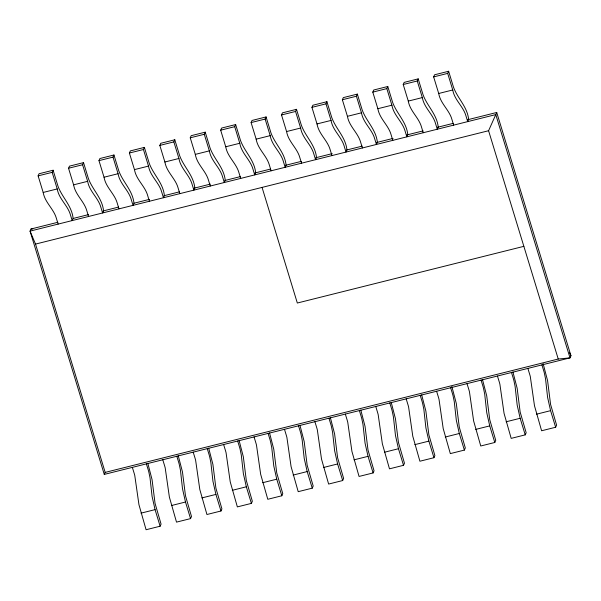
<?xml version="1.0" encoding="UTF-8"?>
<svg xmlns="http://www.w3.org/2000/svg" width="601" height="601" viewBox="0 0 601 601"><rect width="100%" height="100%" fill="white"/><g stroke="black" fill="none" stroke-linecap="round" stroke-linejoin="round"><path stroke-width="0.9" d="M58.132 224.098L56.449 218.569A13.35 2.667 76 0 0 55.645 216.135C52.34 207.788 44.774 201.718 43.182 192.455L38.118 175.868L39.065 173.749L53.106 170.233L57.921 186.017C61.986 197.383 71.887 205.745 73.119 218.464L72.18 220.582L70.49 215.053A13.35 2.667 76 0 0 69.686 212.619C66.38 204.28 58.815 198.21 57.223 188.939L52.167 172.352L53.106 170.233M57.884 222.272L30.997 229.004L30.05 231.122L104.273 474.407L570.003 357.873L570.95 355.754L496.727 112.462L467.638 119.742M88.557 216.48L86.875 210.951A13.35 2.667 76 0 0 86.071 208.517C82.765 200.178 75.2 194.108 73.607 184.838L68.544 168.25L69.491 166.131L83.531 162.623L88.347 178.399C92.411 189.773 102.313 198.135 103.545 210.853L102.598 212.972L100.915 207.443A13.35 2.667 76 0 0 100.112 205.009C96.806 196.662 89.241 190.592 87.648 181.329L82.585 164.742L83.531 162.623M118.983 208.87L117.3 203.341A13.35 2.667 76 0 0 116.496 200.907C113.191 192.568 105.618 186.498 104.033 177.227L98.97 160.64L99.916 158.521L113.957 155.005L118.773 170.789C122.837 182.156 132.738 190.517 133.97 203.236L133.024 205.354L131.341 199.825A13.35 2.667 76 0 0 130.537 197.391C127.232 189.052 119.667 182.982 118.074 173.712L113.011 157.124L113.957 155.005M149.409 201.252L147.726 195.723A13.35 2.667 76 0 0 146.922 193.297C143.616 184.95 136.044 178.88 134.459 169.617L129.395 153.03L130.342 150.911L144.383 147.395L149.198 163.179C153.263 174.545 163.164 182.907 164.396 195.625L163.449 197.744L161.767 192.215A13.35 2.667 76 0 0 160.963 189.781C157.657 181.434 150.092 175.372 148.5 166.101L143.436 149.514L144.383 147.395M179.834 193.642L178.144 188.113A13.35 2.667 76 0 0 177.348 185.679C174.042 177.34 166.469 171.27 164.884 162L159.821 145.412L160.767 143.293L174.808 139.778L179.624 155.561C183.688 166.935 193.59 175.289 194.822 188.008L193.875 190.126L192.192 184.597A13.35 2.667 76 0 0 191.388 182.163C188.083 173.824 180.51 167.754 178.925 158.484L173.862 141.896L174.808 139.778M210.26 186.032L208.57 180.503A13.35 2.667 76 0 0 207.773 178.069C204.468 169.722 196.895 163.66 195.302 154.389L190.247 137.802L191.186 135.683L205.234 132.167L210.05 147.951C214.114 159.318 224.015 167.679 225.247 180.398L224.301 182.516L222.61 176.987A13.35 2.667 76 0 0 221.814 174.553C218.509 166.214 210.936 160.144 209.351 150.874L204.287 134.286L205.234 132.167M240.685 178.414L238.995 172.885A13.35 2.667 76 0 0 238.191 170.451C234.886 162.112 227.321 156.042 225.728 146.772L220.672 130.184L221.611 128.066L235.652 124.557L240.468 140.341C244.532 151.707 254.441 160.069 255.665 172.787L254.726 174.906L253.036 169.377A13.35 2.667 76 0 0 252.24 166.943C248.934 158.596 241.362 152.526 239.776 143.263L234.713 126.676L235.652 124.557M271.111 170.804L269.421 165.275A13.35 2.667 76 0 0 268.617 162.841C265.311 154.502 257.746 148.432 256.154 139.162L251.098 122.574L252.037 120.455L266.078 116.94L270.893 132.723C274.957 144.09 284.866 152.451 286.091 165.17L285.152 167.288L283.462 161.759A13.35 2.667 76 0 0 282.665 159.325C279.36 150.986 271.787 144.916 270.195 135.646L265.139 119.058L266.078 116.94M301.537 163.194L299.846 157.665A13.35 2.667 76 0 0 299.043 155.231C295.737 146.884 288.172 140.814 286.579 131.551L281.523 114.964L282.462 112.845L296.503 109.329L301.319 125.113C305.383 136.48 315.285 144.841 316.517 157.56L315.578 159.678L313.887 154.149A13.35 2.667 76 0 0 313.083 151.715C309.778 143.376 302.213 137.306 300.62 128.036L295.564 111.448L296.503 109.329M331.955 155.576L330.272 150.047A13.35 2.667 76 0 0 329.468 147.613C326.163 139.274 318.598 133.204 317.005 123.934L311.942 107.346L312.888 105.228L326.929 101.712L331.744 117.496C335.809 128.869 345.71 137.231 346.942 149.942L346.003 152.061L344.313 146.531A13.35 2.667 76 0 0 343.509 144.105C340.204 135.758 332.638 129.688 331.046 120.425L325.99 103.838L326.929 101.712M362.38 147.966L360.698 142.437A13.35 2.667 76 0 0 359.894 140.003C356.588 131.657 349.023 125.594 347.431 116.324L342.367 99.736L343.314 97.617L357.355 94.102L362.17 109.885C366.234 121.252 376.136 129.613 377.368 142.332L376.421 144.45L374.739 138.921A13.35 2.667 76 0 0 373.935 136.487C370.629 128.148 363.064 122.078 361.471 112.808L356.416 96.22L357.355 94.102M132.355 467.383L134.046 472.912A13.35 2.667 76 0 1 134.774 475.504L138.959 504.72L146.081 529.736L160.121 526.221L161.068 524.102L155.05 503.345L152.053 479.621L147.838 463.379M392.806 140.349L391.123 134.819A13.35 2.667 76 0 0 390.319 132.385C387.014 124.046 379.449 117.976 377.856 108.706L372.793 92.118L373.739 90L387.78 86.491L392.596 102.275C396.66 113.642 406.561 122.003 407.794 134.722L406.847 136.84L405.164 131.311A13.35 2.667 76 0 0 404.36 128.877C401.055 120.531 393.49 114.46 391.897 105.198L386.834 88.61L387.78 86.491M162.781 459.773L164.471 465.302A13.35 2.667 76 0 1 165.2 467.894L169.384 497.11L176.506 522.126L190.547 518.61L191.494 516.492L185.476 495.735L182.479 472.003L178.264 455.768M423.232 132.738L421.549 127.209A13.35 2.667 76 0 0 420.745 124.775C417.44 116.436 409.867 110.366 408.282 101.096L403.218 84.508L404.165 82.39L418.206 78.874L423.021 94.657C427.086 106.031 436.987 114.385 438.219 127.104L437.273 129.223L435.59 123.693A13.35 2.667 76 0 0 434.786 121.259C431.48 112.92 423.915 106.85 422.323 97.58L417.259 80.992L418.206 78.874M193.206 452.155L194.897 457.684A13.35 2.667 76 0 1 195.625 460.276L199.81 489.492L206.932 514.509L220.973 511L221.919 508.882L215.902 488.117L212.904 464.393L208.69 448.151M453.657 125.128L451.967 119.599A13.35 2.667 76 0 0 451.171 117.165C447.865 108.819 440.293 102.748 438.707 93.486L433.644 76.898L434.591 74.779L448.631 71.264L453.447 87.047C457.511 98.414 467.413 106.775 468.645 119.494L467.698 121.612L466.015 116.083A13.35 2.667 76 0 0 465.212 113.649C461.906 105.31 454.333 99.24 452.748 89.97L447.685 73.382L448.631 71.264M223.632 444.545L225.315 450.074A13.35 2.667 76 0 1 226.051 452.666L230.236 481.882L237.357 506.898L251.398 503.383L252.345 501.264L246.32 480.507L243.33 456.775L239.115 440.541M254.058 436.927L255.741 442.456A13.35 2.667 76 0 1 256.477 445.048L260.661 474.272L267.783 499.288L281.824 495.772L282.763 493.654L276.745 472.897L273.755 449.165L269.541 432.923M284.483 429.317L286.166 434.846A13.35 2.667 76 0 1 286.902 437.438L291.087 466.654L298.209 491.671L312.25 488.155L313.189 486.036L307.171 465.279L304.181 441.555L299.967 425.313M104.273 474.407L105.183 472.394L35.527 244.089L30.05 231.122L495.787 114.588L570.003 357.873L558.239 359.03L488.583 130.725L496.727 112.462M314.909 421.707L316.592 427.236A13.35 2.667 76 0 1 317.328 429.828L321.505 459.044L328.627 484.06L342.675 480.545L343.614 478.426L337.597 457.669L334.607 433.937L330.392 417.703M345.335 414.089L347.017 419.618A13.35 2.667 76 0 1 347.746 422.21L351.931 451.426L359.052 476.443L373.101 472.934L374.04 470.816L368.022 450.059L365.032 426.327L360.81 410.085M375.753 406.479L377.443 412.008A13.35 2.667 76 0 1 378.172 414.6L382.356 443.816L389.478 468.833L403.519 465.317L404.465 463.198L398.448 442.441L395.45 418.717L391.236 402.475M406.178 398.861L407.869 404.39A13.35 2.667 76 0 1 408.597 406.982L412.782 436.206L419.904 461.222L433.945 457.707L434.891 455.588L428.874 434.831L425.876 411.099L421.662 394.857M436.604 391.251L438.294 396.78A13.35 2.667 76 0 1 439.023 399.372L443.207 428.588L450.329 453.605L464.37 450.089L465.317 447.97L459.299 427.213L456.302 403.489L451.839 386.435M467.03 383.641L468.72 389.17A13.35 2.667 76 0 1 469.449 391.762L473.633 420.978L480.755 445.995L494.796 442.479L495.742 440.36L489.725 419.603L486.727 395.871L482.513 379.637M497.455 376.023L499.146 381.552A13.35 2.667 76 0 1 499.874 384.144L504.059 413.368L511.181 438.377L525.221 434.869L526.168 432.75L520.143 411.993L517.153 388.261L512.938 372.019M527.881 368.413L529.564 373.942A13.35 2.667 76 0 1 530.3 376.534L534.484 405.75L541.606 430.767L555.647 427.251L556.594 425.132L550.569 404.375L547.579 380.651L543.116 363.597M38.118 175.868L52.167 172.352M68.544 168.25L82.585 164.742M98.97 160.64L113.011 157.124M129.395 153.03L143.436 149.514M159.821 145.412L173.862 141.896M190.247 137.802L204.287 134.286M220.672 130.184L234.713 126.676M251.098 122.574L265.139 119.058M281.523 114.964L295.564 111.448M311.942 107.346L325.99 103.838M342.367 99.736L356.416 96.22M372.793 92.118L386.834 88.61M403.218 84.508L417.259 80.992M433.644 76.898L447.685 73.382M43.182 192.455L57.223 188.939M73.607 184.838L87.648 181.329M104.033 177.227L118.074 173.712M134.459 169.617L148.5 166.101M164.884 162L178.925 158.484M195.302 154.389L209.351 150.874M225.728 146.772L239.776 143.263M256.154 139.162L270.195 135.646M286.579 131.551L300.62 128.036M317.005 123.934L331.046 120.425M347.431 116.324L361.471 112.808M377.856 108.706L391.897 105.198M408.282 101.096L422.323 97.58M438.707 93.486L452.748 89.97M73.119 218.464L88.572 214.595M103.117 210.959L118.57 207.09M134.023 203.221L149.476 199.359M164.02 195.716L179.474 191.847M194.018 188.211L210.38 184.116M224.924 180.48L240.385 176.611M254.929 172.968L270.382 169.106M285.836 165.237L301.289 161.369M315.833 157.732L332.195 153.638M346.739 149.995L362.193 146.133M376.737 142.49L393.099 138.395M406.734 134.985L423.096 130.89M437.641 127.254L453.094 123.385M35.527 244.089L488.583 130.725M523.854 246.342L297.33 303.024L262.059 187.407M105.183 472.394L558.239 359.03M141.017 513.149L155.066 509.633L160.121 526.221M171.443 505.539L185.491 502.023L190.547 518.61M201.868 497.921L215.909 494.413L220.973 511M232.294 490.311L246.335 486.795L251.398 503.383M262.72 482.693L276.76 479.185L281.824 495.772M293.145 475.083L307.186 471.567L312.25 488.155M323.571 467.473L337.612 463.957L342.675 480.545M353.997 459.855L368.037 456.347L373.101 472.934M384.422 452.245L398.463 448.729L403.519 465.317M414.848 444.635L428.889 441.119L433.945 457.707M445.266 437.017L459.314 433.501L464.37 450.089M475.692 429.407L489.74 425.891L494.796 442.479M506.117 421.789L520.158 418.281L525.221 434.869M536.543 414.179L550.584 410.663L555.647 427.251M30.997 229.004L32.755 228.936M569.402 352.486L570.95 355.754M541.922 364.897L543.612 370.426A13.35 2.667 76 0 1 544.341 373.018L545.535 378.81L547.609 397.464L550.584 410.663M511.496 372.515L513.186 378.044A13.35 2.667 76 0 1 513.915 380.636L515.11 386.42L517.183 405.082L520.158 418.281M481.07 380.125L482.761 385.654A13.35 2.667 76 0 1 483.489 388.246L484.691 394.038L486.757 412.692L489.74 425.891M450.645 387.735L452.335 393.264A13.35 2.667 76 0 1 453.064 395.856L454.266 401.648L456.332 420.302L459.314 433.501M420.219 395.353L421.91 400.882A13.35 2.667 76 0 1 422.638 403.474L423.84 409.258L425.906 427.92L428.889 441.119M389.801 402.963L391.484 408.492A13.35 2.667 76 0 1 392.213 411.084L393.415 416.876L395.481 435.53L398.463 448.729M359.375 410.573L361.058 416.102A13.35 2.667 76 0 1 361.794 418.694L362.989 424.486L365.055 443.147L368.037 456.347M328.95 418.191L330.633 423.72A13.35 2.667 76 0 1 331.369 426.312L332.563 432.104L334.637 450.758L337.612 463.957M298.524 425.801L300.207 431.33A13.35 2.667 76 0 1 300.943 433.922L302.138 439.714L304.211 458.368L307.186 471.567M268.099 433.419L269.789 438.948A13.35 2.667 76 0 1 270.518 441.54L271.712 447.324L273.786 465.985L276.76 479.185M237.673 441.029L239.363 446.558A13.35 2.667 76 0 1 240.092 449.15L241.286 454.942L243.36 473.596L246.335 486.795M207.247 448.639L208.938 454.168A13.35 2.667 76 0 1 209.666 456.76L210.868 462.552L212.934 481.213L215.909 494.413M176.822 456.257L178.512 461.786A13.35 2.667 76 0 1 179.241 464.378L180.443 470.162L182.509 488.823L185.491 502.023M146.396 463.867L148.086 469.396A13.35 2.667 76 0 1 148.815 471.988L150.017 477.78L152.083 496.434L155.066 509.633"/></g></svg>
